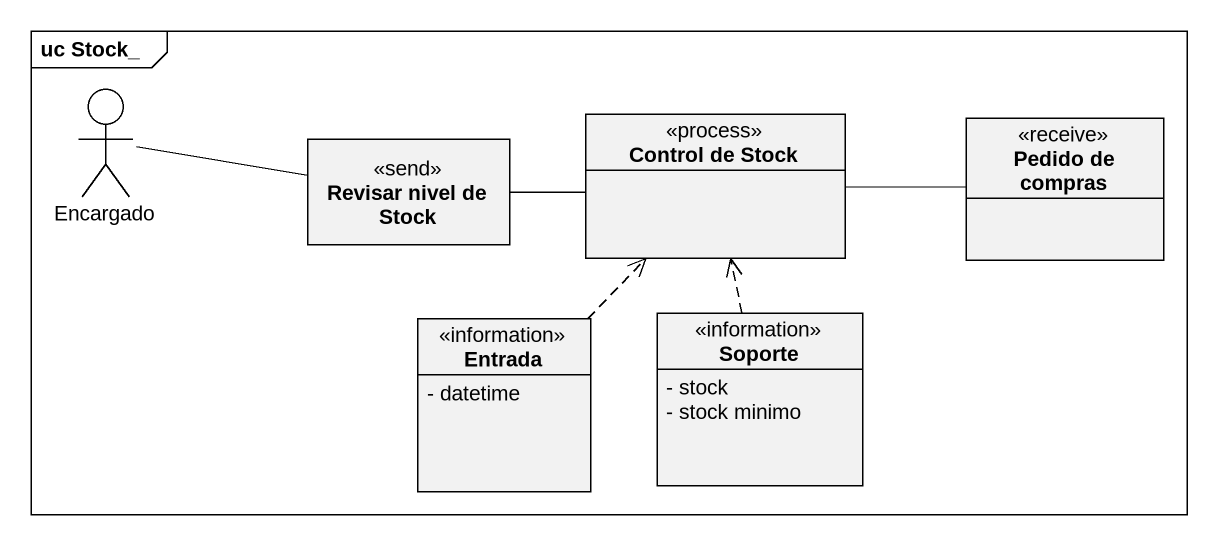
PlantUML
@startuml
mainframe uc Stock_
allowmixing
hide circle
hide empty members
skinparam classAttributeIconSize 0
actor Encargado
class "Revisar nivel de Stock" as Revisar_nivel_de_Stock <<send>>
class "Control de Stock" as Control_de_Stock <<process>>
class "Pedido de compras" as Pedido_de_compras <<receive>>
class Entrada <<information>> {
  - datetime
}
class Soporte <<information>> {
  - stock
  - stock minimo
}
Encargado -right- Revisar_nivel_de_Stock
Revisar_nivel_de_Stock -right- Control_de_Stock
Control_de_Stock -right- Pedido_de_compras
Entrada .up.> Control_de_Stock
Soporte .up.> Control_de_Stock
@enduml
